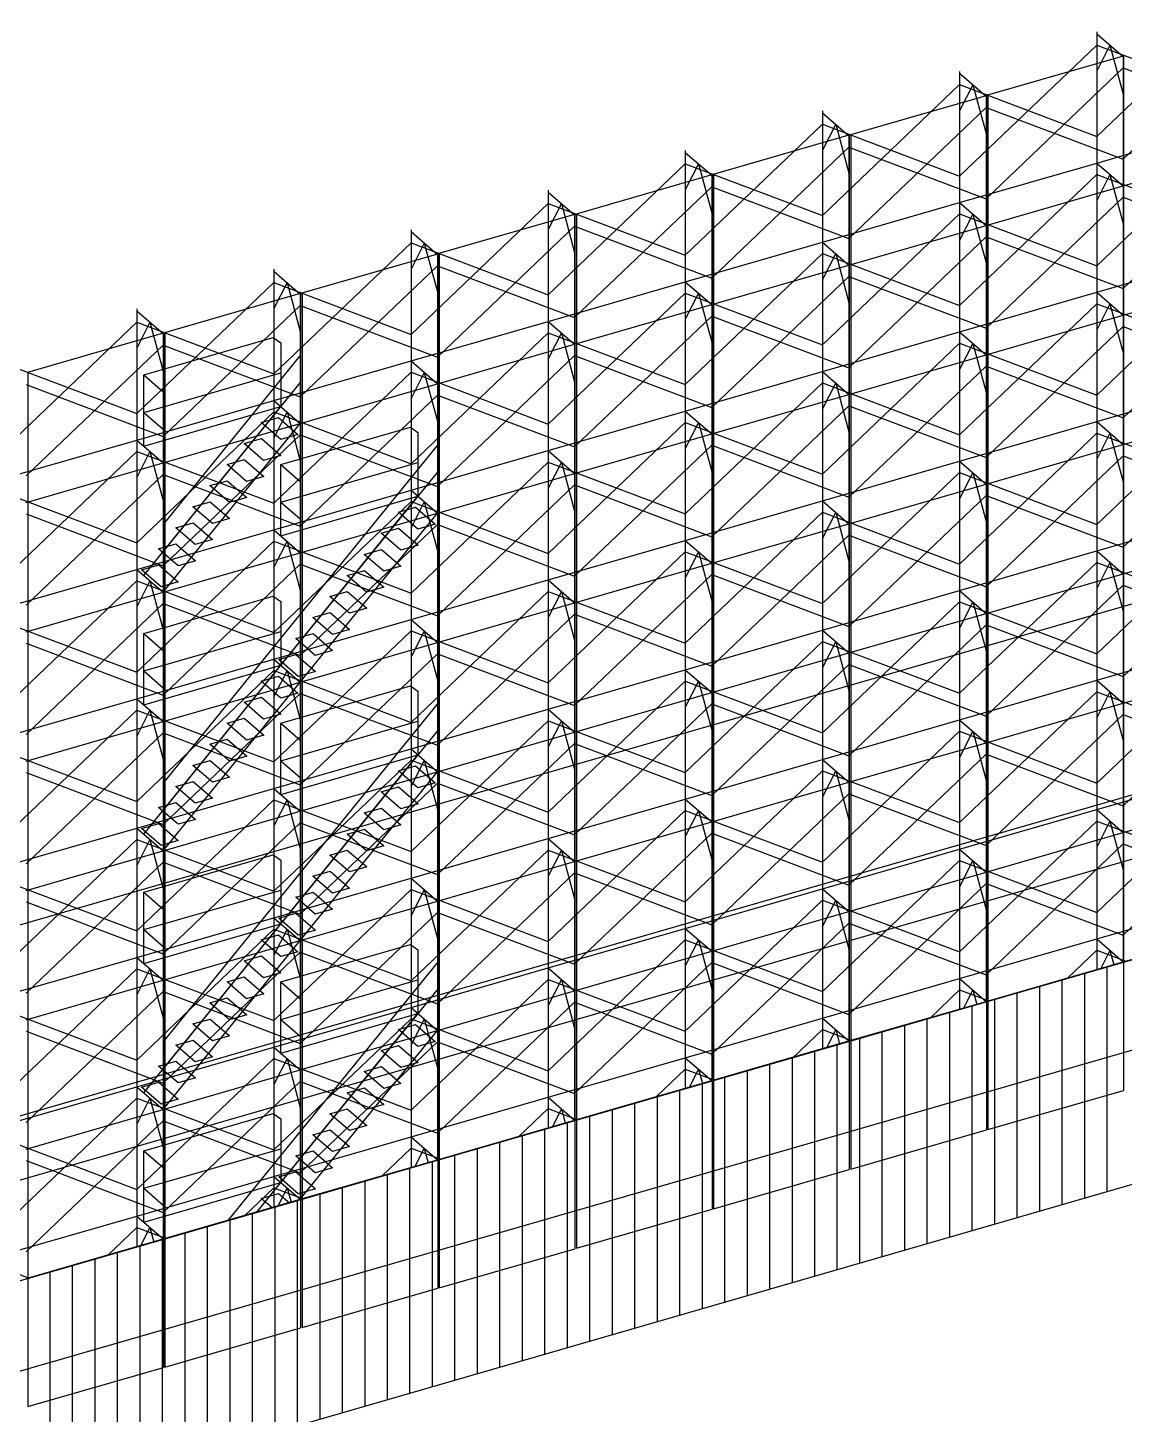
# Model space of a CAD drawing. Units: millimetres at full size, sheet at 1:250. Extents: x -35388 to 36956, y -20582 to 22579.
# Drawn here: x 2559 to 15223, y -12492 to 3525 of the extents above; entities that cross this region are included whole.
import ezdxf

# ---------------------------------------------------------------- set-up
doc = ezdxf.new("R2010")
doc.units = ezdxf.units.MM
doc.header["$LTSCALE"] = 250
for name, color, linetype in [('0-1_GAIKEI', 4, 'Continuous'), ('0-3_NET', 3, 'Continuous'), ('0-5_TATEWAKU', 7, 'Continuous'), ('0-6_BRES', 4, 'Continuous'), ('0-7_NUNOITA', 1, 'Continuous'), ('0-8_KAIDAN', 6, 'Continuous'), ('0-9_KAIKOTSR', 6, 'Continuous'), ('0-D_KARIKAKOI', 3, 'Continuous')]:
    doc.layers.add(name, color=color, linetype=linetype)

msp = doc.modelspace()

# ---------------------------------------------------------------- linework, layer by layer
at = {"layer": '0-1_GAIKEI'}
for p, q in [((29984.3, 1103.4), (-5003.1, -8996.6)), ((-5744, -12154.9), (32534.3, -1104.9)), ((29984.3, -1104.9), (-5003.1, -11204.9)), ((-5744, -14363.3), (32534.3, -3313.3))]:
    msp.add_line(p, q, dxfattribs=at)
at = {"layer": '0-3_NET'}
for p, q in [((13647.8, 2748.2), (15214.5, 3200.4)), ((15214.5, 3200.4), (15214.5, -8750.7)), ((12063.9, 2290.9), (13630.5, 2743.2)), ((13630.5, 2743.2), (13630.5, -9208)), ((13647.8, 2748.2), (13647.8, -9203)), ((10479.9, 1833.7), (12046.5, 2285.9)), ((12046.5, 2285.9), (12046.5, -9665.2)), ((12063.9, 2290.9), (12063.9, -9660.2)), ((8895.9, 1376.4), (10462.6, 1828.7)), ((10462.6, 1828.7), (10462.6, -10122.5)), ((10479.9, 1833.7), (10479.9, -10117.5)), ((7312, 919.2), (8878.6, 1371.4)), ((8878.6, 1371.4), (8878.6, -10579.7)), ((8895.9, 1376.4), (8895.9, -10574.7)), ((5728, 461.9), (7294.6, 914.2)), ((7294.6, 914.2), (7294.6, -11037)), ((7312, 919.2), (7312, -11032)), ((4144, 4.7), (5710.7, 456.9)), ((5710.7, 456.9), (5710.7, -11494.2)), ((5728, 461.9), (5728, -11489.2)), ((4144, 4.7), (4144, -11946.5)), ((2560.1, -452.6), (4126.7, -0.3)), ((4126.7, -0.3), (4126.7, -11951.5)), ((2560.1, -452.6), (2560.1, -12403.7)), ((13647.8, -9203), (15214.5, -8750.7)), ((12063.9, -9660.2), (13630.5, -9208)), ((10479.9, -10117.5), (12046.5, -9665.2)), ((8895.9, -10574.7), (10462.6, -10122.5)), ((7312, -11032), (8878.6, -10579.7)), ((5728, -11489.2), (7294.6, -11037)), ((4144, -11946.5), (5710.7, -11494.2)), ((2560.1, -12403.7), (4126.7, -11951.5))]:
    msp.add_line(p, q, dxfattribs=at)
at = {"layer": '0-5_TATEWAKU'}
for p, q in [((14905.6, 3477.9), (14905.6, 1984)), ((14905.6, 3456.2), (15210.6, 3192.1)), ((15058.1, 3324.1), (14905.6, 3023.2)), ((15058.1, 3324.1), (15210.6, 2759.1)), ((15210.6, 3213.7), (15210.6, 1719.8)), ((13321.7, 3020.6), (13321.7, 1526.7)), ((13321.7, 2999), (13626.7, 2734.8)), ((13474.2, 2866.9), (13321.7, 2566)), ((13474.2, 2866.9), (13626.7, 2301.8)), ((13626.7, 2756.5), (13626.7, 1262.6)), ((11737.7, 2563.4), (11737.7, 1069.5)), ((11737.7, 2541.7), (12042.7, 2277.6)), ((11890.2, 2409.6), (11737.7, 2108.7)), ((11890.2, 2409.6), (12042.7, 1844.6)), ((12042.7, 2299.2), (12042.7, 805.3)), ((10153.7, 2106.1), (10153.7, 612.2)), ((10153.7, 2084.5), (10458.7, 1820.3)), ((10306.2, 1952.4), (10153.7, 1651.5)), ((10306.2, 1952.4), (10458.7, 1387.3)), ((14905.6, 1984), (14905.6, 490.1)), ((14905.6, 1962.3), (15210.6, 1698.2)), ((10458.7, 1842), (10458.7, 348.1)), ((15058.1, 1830.3), (14905.6, 1529.3)), ((15058.1, 1830.3), (15210.6, 1265.2)), ((8569.8, 1648.9), (8569.8, 155)), ((8569.8, 1627.2), (8874.8, 1363.1)), ((15210.6, 1719.8), (15210.6, 225.9)), ((8722.3, 1495.1), (8569.8, 1194.2)), ((8722.3, 1495.1), (8874.8, 930.1)), ((13321.7, 1526.7), (13321.7, 32.8)), ((13321.7, 1505.1), (13626.7, 1240.9)), ((8874.8, 1384.7), (8874.8, -109.2)), ((13474.2, 1373), (13321.7, 1072.1)), ((13474.2, 1373), (13626.7, 807.9)), ((6985.8, 1191.6), (6985.8, -302.3)), ((6985.8, 1170), (7290.8, 905.8)), ((13626.7, 1262.6), (13626.7, -231.3)), ((7138.3, 1037.9), (6985.8, 737)), ((7138.3, 1037.9), (7290.8, 472.8)), ((11737.7, 1069.5), (11737.7, -424.4)), ((11737.7, 1047.8), (12042.7, 783.7)), ((7290.8, 927.5), (7290.8, -566.4)), ((11890.2, 915.8), (11737.7, 614.8)), ((11890.2, 915.8), (12042.7, 350.7)), ((12042.7, 805.3), (12042.7, -688.6)), ((5401.8, 734.4), (5401.8, -759.5)), ((5401.8, 712.7), (5706.8, 448.6)), ((5554.3, 580.6), (5401.8, 279.7)), ((5554.3, 580.6), (5706.8, 15.6)), ((10153.7, 612.2), (10153.7, -881.7)), ((10153.7, 590.6), (10458.7, 326.4)), ((14905.6, 490.1), (14905.6, -1003.8)), ((5706.8, 470.2), (5706.8, -1023.7)), ((10306.2, 458.5), (10153.7, 157.6)), ((10306.2, 458.5), (10458.7, -106.6)), ((10458.7, 348.1), (10458.7, -1145.8)), ((14905.6, 468.4), (15210.6, 204.3)), ((15058.1, 336.4), (14905.6, 35.4)), ((15058.1, 336.4), (15210.6, -228.7)), ((3817.9, 277.1), (3817.9, -1216.8)), ((3817.9, 255.5), (4122.9, -8.7)), ((15210.6, 225.9), (15210.6, -1268)), ((3970.4, 123.4), (3817.9, -177.5)), ((3970.4, 123.4), (4122.9, -441.7)), ((4122.9, 13), (4122.9, -1480.9)), ((8569.8, 155), (8569.8, -1338.9)), ((8569.8, 133.3), (8874.8, -130.8)), ((8722.3, 1.3), (8569.8, -299.7)), ((8722.3, 1.3), (8874.8, -563.8)), ((13321.7, 32.8), (13321.7, -1461.1)), ((13321.7, 11.2), (13626.7, -253)), ((8874.8, -109.2), (8874.8, -1603.1)), ((13474.2, -120.9), (13321.7, -421.8)), ((13474.2, -120.9), (13626.7, -686)), ((6985.8, -302.3), (6985.8, -1796.2)), ((13626.7, -231.3), (13626.7, -1725.2)), ((6985.8, -323.9), (7290.8, -588.1)), ((7138.3, -456), (6985.8, -756.9)), ((7138.3, -456), (7290.8, -1021.1)), ((11737.7, -424.4), (11737.7, -1918.3)), ((11737.7, -446.1), (12042.7, -710.2)), ((7290.8, -566.4), (7290.8, -2060.3)), ((11890.2, -578.1), (11737.7, -879.1)), ((11890.2, -578.1), (12042.7, -1143.2)), ((5401.8, -759.5), (5401.8, -2253.4)), ((5401.8, -781.2), (5706.8, -1045.3)), ((12042.7, -688.6), (12042.7, -2182.5)), ((5554.3, -913.2), (5401.8, -1214.2)), ((5554.3, -913.2), (5706.8, -1478.3)), ((10153.7, -881.7), (10153.7, -2375.6)), ((10153.7, -903.3), (10458.7, -1167.5)), ((5706.8, -1023.7), (5706.8, -2517.6)), ((10306.2, -1035.4), (10153.7, -1336.3)), ((10306.2, -1035.4), (10458.7, -1600.5)), ((14905.6, -1003.8), (14905.6, -2497.7)), ((14905.6, -1025.5), (15210.6, -1289.6)), ((3817.9, -1216.8), (3817.9, -2710.7)), ((3817.9, -1238.4), (4122.9, -1502.6)), ((10458.7, -1145.8), (10458.7, -2639.7)), ((15058.1, -1157.5), (14905.6, -1458.5)), ((15058.1, -1157.5), (15210.6, -1722.6)), ((15210.6, -1268), (15210.6, -2761.8)), ((3970.4, -1370.5), (3817.9, -1671.4)), ((3970.4, -1370.5), (4122.9, -1935.6)), ((8569.8, -1338.9), (8569.8, -2832.8)), ((8569.8, -1360.6), (8874.8, -1624.7)), ((4122.9, -1480.9), (4122.9, -2974.8)), ((8722.3, -1492.6), (8569.8, -1793.6)), ((8722.3, -1492.6), (8874.8, -2057.7)), ((13321.7, -1461.1), (13321.7, -2955)), ((13321.7, -1482.7), (13626.7, -1746.9)), ((8874.8, -1603.1), (8874.8, -3097)), ((13474.2, -1614.8), (13321.7, -1915.7)), ((13474.2, -1614.8), (13626.7, -2179.9)), ((13626.7, -1725.2), (13626.7, -3219.1)), ((6985.8, -1796.2), (6985.8, -3290.1)), ((6985.8, -1817.8), (7290.8, -2082)), ((11737.7, -1918.3), (11737.7, -3412.2)), ((7138.3, -1949.9), (6985.8, -2250.8)), ((7138.3, -1949.9), (7290.8, -2515)), ((7290.8, -2060.3), (7290.8, -3554.2)), ((11737.7, -1940), (12042.7, -2204.1)), ((11890.2, -2072), (11737.7, -2373)), ((11890.2, -2072), (12042.7, -2637.1)), ((12042.7, -2182.5), (12042.7, -3676.3)), ((5401.8, -2253.4), (5401.8, -3747.3)), ((5401.8, -2275.1), (5706.8, -2539.2)), ((10153.7, -2375.6), (10153.7, -3869.5)), ((10153.7, -2397.2), (10458.7, -2661.4)), ((5554.3, -2407.1), (5401.8, -2708.1)), ((5554.3, -2407.1), (5706.8, -2972.2)), ((5706.8, -2517.6), (5706.8, -4011.5)), ((10306.2, -2529.3), (10153.7, -2830.2)), ((10306.2, -2529.3), (10458.7, -3094.4)), ((14905.6, -2497.7), (14905.6, -3991.6)), ((14905.6, -2519.4), (15210.6, -2783.5)), ((3817.9, -2710.7), (3817.9, -4204.6)), ((10458.7, -2639.7), (10458.7, -4133.6)), ((15058.1, -2651.4), (14905.6, -2952.4)), ((15058.1, -2651.4), (15210.6, -3216.5)), ((3817.9, -2732.3), (4122.9, -2996.5)), ((3970.4, -2864.4), (3817.9, -3165.3)), ((3970.4, -2864.4), (4122.9, -3429.5)), ((8569.8, -2832.8), (8569.8, -4326.7)), ((8569.8, -2854.5), (8874.8, -3118.6)), ((15210.6, -2761.8), (15210.6, -4255.7)), ((4122.9, -2974.8), (4122.9, -4468.7)), ((8722.3, -2986.5), (8569.8, -3287.5)), ((8722.3, -2986.5), (8874.8, -3551.6)), ((13321.7, -2955), (13321.7, -4448.9)), ((13321.7, -2976.6), (13626.7, -3240.7)), ((8874.8, -3097), (8874.8, -4590.8)), ((13474.2, -3108.7), (13321.7, -3409.6)), ((13474.2, -3108.7), (13626.7, -3673.8)), ((6985.8, -3290.1), (6985.8, -4784)), ((6985.8, -3311.7), (7290.8, -3575.9)), ((13626.7, -3219.1), (13626.7, -4713)), ((7138.3, -3443.8), (6985.8, -3744.7)), ((7138.3, -3443.8), (7290.8, -4008.9)), ((11737.7, -3412.2), (11737.7, -4906.1)), ((11737.7, -3433.9), (12042.7, -3698)), ((7290.8, -3554.2), (7290.8, -5048.1)), ((11890.2, -3565.9), (11737.7, -3866.9)), ((11890.2, -3565.9), (12042.7, -4131)), ((12042.7, -3676.3), (12042.7, -5170.2)), ((5401.8, -3747.3), (5401.8, -5241.2)), ((5401.8, -3769), (5706.8, -4033.1)), ((5554.3, -3901), (5401.8, -4202)), ((5554.3, -3901), (5706.8, -4466.1)), ((10153.7, -3869.5), (10153.7, -5363.4)), ((10153.7, -3891.1), (10458.7, -4155.2)), ((14905.6, -3991.6), (14905.6, -5485.5)), ((5706.8, -4011.5), (5706.8, -5505.3)), ((10306.2, -4023.2), (10153.7, -4324.1)), ((10306.2, -4023.2), (10458.7, -4588.3)), ((10458.7, -4133.6), (10458.7, -5627.5)), ((14905.6, -4013.3), (15210.6, -4277.4)), ((15058.1, -4145.3), (14905.6, -4446.3)), ((15058.1, -4145.3), (15210.6, -4710.4)), ((3817.9, -4204.6), (3817.9, -5698.5)), ((3817.9, -4226.2), (4122.9, -4490.4)), ((15210.6, -4255.7), (15210.6, -5749.6)), ((3970.4, -4358.3), (3817.9, -4659.2)), ((3970.4, -4358.3), (4122.9, -4923.4)), ((4122.9, -4468.7), (4122.9, -5962.6)), ((8569.8, -4326.7), (8569.8, -5820.6)), ((8569.8, -4348.4), (8874.8, -4612.5)), ((8722.3, -4480.4), (8569.8, -4781.4)), ((8722.3, -4480.4), (8874.8, -5045.5)), ((13321.7, -4448.9), (13321.7, -5942.7)), ((13321.7, -4470.5), (13626.7, -4734.6)), ((8874.8, -4590.8), (8874.8, -6084.7)), ((13474.2, -4602.6), (13321.7, -4903.5)), ((13474.2, -4602.6), (13626.7, -5167.7)), ((6985.8, -4784), (6985.8, -6277.9)), ((13626.7, -4713), (13626.7, -6206.9)), ((6985.8, -4805.6), (7290.8, -5069.7)), ((7138.3, -4937.7), (6985.8, -5238.6)), ((7138.3, -4937.7), (7290.8, -5502.8)), ((11737.7, -4906.1), (11737.7, -6400)), ((11737.7, -4927.8), (12042.7, -5191.9)), ((7290.8, -5048.1), (7290.8, -6542)), ((11890.2, -5059.8), (11737.7, -5360.8)), ((11890.2, -5059.8), (12042.7, -5624.9)), ((5401.8, -5241.2), (5401.8, -6735.1)), ((5401.8, -5262.9), (5706.8, -5527)), ((12042.7, -5170.2), (12042.7, -6664.1)), ((5554.3, -5394.9), (5401.8, -5695.9)), ((5554.3, -5394.9), (5706.8, -5960)), ((10153.7, -5363.4), (10153.7, -6857.2)), ((10153.7, -5385), (10458.7, -5649.1)), ((5706.8, -5505.3), (5706.8, -6999.2)), ((10306.2, -5517.1), (10153.7, -5818)), ((10306.2, -5517.1), (10458.7, -6082.2)), ((14905.6, -5485.5), (14905.6, -6979.4)), ((14905.6, -5507.1), (15210.6, -5771.3)), ((3817.9, -5698.5), (3817.9, -7192.4)), ((3817.9, -5720.1), (4122.9, -5984.2)), ((10458.7, -5627.5), (10458.7, -7121.4)), ((15058.1, -5639.2), (14905.6, -5940.2)), ((15058.1, -5639.2), (15210.6, -6204.3)), ((15210.6, -5749.6), (15210.6, -7243.5)), ((3970.4, -5852.2), (3817.9, -6153.1)), ((3970.4, -5852.2), (4122.9, -6417.3)), ((8569.8, -5820.6), (8569.8, -7314.5)), ((8569.8, -5842.3), (8874.8, -6106.4)), ((4122.9, -5962.6), (4122.9, -7456.5)), ((8722.3, -5974.3), (8569.8, -6275.3)), ((8722.3, -5974.3), (8874.8, -6539.4)), ((8874.8, -6084.7), (8874.8, -7578.6)), ((13321.7, -5942.7), (13321.7, -7436.6)), ((13321.7, -5964.4), (13626.7, -6228.5)), ((13474.2, -6096.5), (13321.7, -6397.4)), ((13474.2, -6096.5), (13626.7, -6661.5)), ((13626.7, -6206.9), (13626.7, -7700.8)), ((6985.8, -6277.9), (6985.8, -7771.7)), ((6985.8, -6299.5), (7290.8, -6563.6)), ((11737.7, -6400), (11737.7, -7893.9)), ((7138.3, -6431.6), (6985.8, -6732.5)), ((7138.3, -6431.6), (7290.8, -6996.7)), ((7290.8, -6542), (7290.8, -8035.9)), ((11737.7, -6421.6), (12042.7, -6685.8)), ((11890.2, -6553.7), (11737.7, -6854.7)), ((11890.2, -6553.7), (12042.7, -7118.8)), ((12042.7, -6664.1), (12042.7, -8158)), ((5401.8, -6735.1), (5401.8, -8229)), ((5401.8, -6756.8), (5706.8, -7020.9)), ((10153.7, -6857.2), (10153.7, -8351.1)), ((10153.7, -6878.9), (10458.7, -7143)), ((5554.3, -6888.8), (5401.8, -7189.8)), ((5554.3, -6888.8), (5706.8, -7453.9)), ((5706.8, -6999.2), (5706.8, -8493.1)), ((10306.2, -7011), (10153.7, -7311.9)), ((10306.2, -7011), (10458.7, -7576)), ((14905.6, -6979.4), (14905.6, -7356.8)), ((14905.6, -7001), (15210.6, -7265.2)), ((3817.9, -7192.4), (3817.9, -8686.2)), ((10458.7, -7121.4), (10458.7, -8615.3)), ((15058.1, -7133.1), (14951.5, -7343.5)), ((15058.1, -7133.1), (15103.1, -7299.7)), ((3817.9, -7214), (4122.9, -7478.1)), ((3970.4, -7346.1), (3817.9, -7647)), ((3970.4, -7346.1), (4122.9, -7911.2)), ((8569.8, -7314.5), (8569.8, -8808.4)), ((8569.8, -7336.1), (8874.8, -7600.3)), ((15210.6, -7243.5), (15210.6, -7268.7)), ((4122.9, -7456.5), (4122.9, -8950.4)), ((8722.3, -7468.2), (8569.8, -7769.2)), ((8722.3, -7468.2), (8874.8, -8033.3)), ((13321.7, -7436.6), (13321.7, -7814.3)), ((13321.7, -7458.3), (13626.7, -7722.4)), ((8874.8, -7578.6), (8874.8, -9072.5)), ((13474.2, -7590.4), (13367.3, -7801.1)), ((13474.2, -7590.4), (13519.2, -7757.3)), ((6985.8, -7771.7), (6985.8, -9265.6)), ((6985.8, -7793.4), (7290.8, -8057.5)), ((13626.7, -7700.8), (13626.7, -7726.2)), ((7138.3, -7925.5), (6985.8, -8226.4)), ((7138.3, -7925.5), (7290.8, -8490.5)), ((11737.7, -7893.9), (11737.7, -8271.9)), ((11737.7, -7915.5), (12042.7, -8179.7)), ((7290.8, -8035.9), (7290.8, -9529.8)), ((11890.2, -8047.6), (11783.2, -8258.8)), ((11890.2, -8047.6), (11935.3, -8214.8)), ((12042.7, -8158), (12042.7, -8183.8)), ((5401.8, -8229), (5401.8, -9722.9)), ((5401.8, -8250.6), (5706.8, -8514.8)), ((5554.3, -8382.7), (5401.8, -8683.7)), ((5554.3, -8382.7), (5706.8, -8947.8)), ((10153.7, -8351.1), (10153.7, -8729.5)), ((10153.7, -8372.8), (10458.7, -8636.9)), ((5706.8, -8493.1), (5706.8, -9987)), ((10306.2, -8504.9), (10199.1, -8716.4)), ((10306.2, -8504.9), (10351.4, -8672.3)), ((10458.7, -8615.3), (10458.7, -8641.3)), ((3817.9, -8686.2), (3817.9, -10180.1)), ((3817.9, -8707.9), (4122.9, -8972)), ((8569.8, -8808.4), (8569.8, -9187)), ((3970.4, -8840), (3817.9, -9140.9)), ((3970.4, -8840), (4122.9, -9405)), ((4122.9, -8950.4), (4122.9, -10444.3)), ((8569.8, -8830), (8874.8, -9094.2)), ((8722.3, -8962.1), (8614.9, -9174)), ((8722.3, -8962.1), (8767.5, -9129.9)), ((8874.8, -9072.5), (8874.8, -9098.9)), ((6985.8, -9265.6), (6985.8, -9644.6)), ((6985.8, -9287.3), (7290.8, -9551.4)), ((7138.3, -9419.4), (7030.8, -9631.6)), ((7138.3, -9419.4), (7183.7, -9587.4)), ((7290.8, -9529.8), (7290.8, -9556.5)), ((5401.8, -9722.9), (5401.8, -10102.1)), ((5401.8, -9744.5), (5706.8, -10008.7)), ((5554.3, -9876.6), (5446.6, -10089.2)), ((5554.3, -9876.6), (5599.8, -10044.9)), ((5706.8, -9987), (5706.8, -10014)), ((3817.9, -10180.1), (3817.9, -10559.7)), ((3817.9, -10201.8), (4122.9, -10465.9)), ((3970.4, -10333.9), (3862.5, -10546.8)), ((3970.4, -10333.9), (4015.9, -10502.5)), ((4122.9, -10444.3), (4122.9, -10471.6))]:
    msp.add_line(p, q, dxfattribs=at)
at = {"layer": '0-6_BRES'}
for p, q in [((14905.6, 2268.9), (16489.6, 3781.8)), ((15210.6, 2004.8), (16794.6, 3517.7)), ((13321.7, 1811.6), (14905.6, 3324.6)), ((14905.6, 3324.6), (16489.6, 2726.1)), ((13626.7, 1547.5), (15210.6, 3060.4)), ((15210.6, 3060.4), (16794.6, 2462)), ((11737.7, 1354.4), (13321.7, 2867.3)), ((13321.7, 2867.3), (14905.6, 2268.9)), ((12042.7, 1090.3), (13626.7, 2603.2)), ((13626.7, 2603.2), (15210.6, 2004.8)), ((10153.7, 897.1), (11737.7, 2410.1)), ((11737.7, 2410.1), (13321.7, 1811.6)), ((14905.6, 775), (16489.6, 2287.9)), ((10458.7, 633), (12042.7, 2145.9)), ((12042.7, 2145.9), (13626.7, 1547.5)), ((8569.8, 439.9), (10153.7, 1952.8)), ((10153.7, 1952.8), (11737.7, 1354.4)), ((15210.6, 510.9), (16794.6, 2023.8)), ((13321.7, 317.8), (14905.6, 1830.7)), ((14905.6, 1830.7), (16489.6, 1232.3)), ((8874.8, 175.8), (10458.7, 1688.7)), ((10458.7, 1688.7), (12042.7, 1090.3)), ((6985.8, -17.4), (8569.8, 1495.6)), ((8569.8, 1495.6), (10153.7, 897.1)), ((13626.7, 53.6), (15210.6, 1566.5)), ((15210.6, 1566.5), (16794.6, 968.1)), ((11737.7, -139.5), (13321.7, 1373.4)), ((13321.7, 1373.4), (14905.6, 775)), ((7290.8, -281.5), (8874.8, 1231.4)), ((8874.8, 1231.4), (10458.7, 633)), ((5401.8, -474.6), (6985.8, 1038.3)), ((6985.8, 1038.3), (8569.8, 439.9)), ((12042.7, -403.6), (13626.7, 1109.3)), ((13626.7, 1109.3), (15210.6, 510.9)), ((10153.7, -596.7), (11737.7, 916.2)), ((11737.7, 916.2), (13321.7, 317.8)), ((5706.8, -738.7), (7290.8, 774.2)), ((7290.8, 774.2), (8874.8, 175.8)), ((10458.7, -860.9), (12042.7, 652)), ((12042.7, 652), (13626.7, 53.6)), ((14905.6, -718.9), (16489.6, 794)), ((3817.9, -931.9), (5401.8, 581.1)), ((5401.8, 581.1), (6985.8, -17.4)), ((15210.6, -983), (16794.6, 529.9)), ((8569.8, -1054), (10153.7, 458.9)), ((10153.7, 458.9), (11737.7, -139.5)), ((13321.7, -1176.1), (14905.6, 336.8)), ((14905.6, 336.8), (16489.6, -261.6)), ((4122.9, -1196), (5706.8, 316.9)), ((5706.8, 316.9), (7290.8, -281.5)), ((8874.8, -1318.1), (10458.7, 194.8)), ((10458.7, 194.8), (12042.7, -403.6)), ((2233.9, -1389.1), (3817.9, 123.8)), ((3817.9, 123.8), (5401.8, -474.6)), ((6985.8, -1511.2), (8569.8, 1.7)), ((8569.8, 1.7), (10153.7, -596.7)), ((13626.7, -1440.3), (15210.6, 72.7)), ((15210.6, 72.7), (16794.6, -525.8)), ((2538.9, -1653.2), (4122.9, -140.3)), ((4122.9, -140.3), (5706.8, -738.7)), ((11737.7, -1633.4), (13321.7, -120.5)), ((13321.7, -120.5), (14905.6, -718.9)), ((7290.8, -1775.4), (8874.8, -262.5)), ((8874.8, -262.5), (10458.7, -860.9)), ((2233.9, -333.4), (3817.9, -931.9)), ((5401.8, -1968.5), (6985.8, -455.6)), ((6985.8, -455.6), (8569.8, -1054)), ((12042.7, -1897.5), (13626.7, -384.6)), ((13626.7, -384.6), (15210.6, -983)), ((2538.9, -597.6), (4122.9, -1196)), ((10153.7, -2090.6), (11737.7, -577.7)), ((11737.7, -577.7), (13321.7, -1176.1)), ((5706.8, -2232.6), (7290.8, -719.7)), ((7290.8, -719.7), (8874.8, -1318.1)), ((14905.6, -2212.8), (16489.6, -699.9)), ((3817.9, -2425.7), (5401.8, -912.8)), ((5401.8, -912.8), (6985.8, -1511.2)), ((10458.7, -2354.8), (12042.7, -841.8)), ((12042.7, -841.8), (13626.7, -1440.3)), ((8569.8, -2547.9), (10153.7, -1035)), ((10153.7, -1035), (11737.7, -1633.4)), ((15210.6, -2476.9), (16794.6, -964)), ((4122.9, -2689.9), (5706.8, -1177)), ((5706.8, -1177), (7290.8, -1775.4)), ((13321.7, -2670), (14905.6, -1157.1)), ((14905.6, -1157.1), (16489.6, -1755.5)), ((2233.9, -2883), (3817.9, -1370.1)), ((3817.9, -1370.1), (5401.8, -1968.5)), ((8874.8, -2812), (10458.7, -1299.1)), ((10458.7, -1299.1), (12042.7, -1897.5)), ((13626.7, -2934.2), (15210.6, -1421.2)), ((15210.6, -1421.2), (16794.6, -2019.7)), ((6985.8, -3005.1), (8569.8, -1492.2)), ((8569.8, -1492.2), (10153.7, -2090.6)), ((2538.9, -3147.1), (4122.9, -1634.2)), ((4122.9, -1634.2), (5706.8, -2232.6)), ((7290.8, -3269.3), (8874.8, -1756.3)), ((8874.8, -1756.3), (10458.7, -2354.8)), ((11737.7, -3127.3), (13321.7, -1614.4)), ((13321.7, -1614.4), (14905.6, -2212.8)), ((2233.9, -1827.3), (3817.9, -2425.7)), ((12042.7, -3391.4), (13626.7, -1878.5)), ((13626.7, -1878.5), (15210.6, -2476.9)), ((5401.8, -3462.4), (6985.8, -1949.5)), ((6985.8, -1949.5), (8569.8, -2547.9)), ((10153.7, -3584.5), (11737.7, -2071.6)), ((11737.7, -2071.6), (13321.7, -2670)), ((2538.9, -2091.5), (4122.9, -2689.9)), ((5706.8, -3726.5), (7290.8, -2213.6)), ((7290.8, -2213.6), (8874.8, -2812)), ((14905.6, -3706.7), (16489.6, -2193.7)), ((10458.7, -3848.7), (12042.7, -2335.7)), ((12042.7, -2335.7), (13626.7, -2934.2)), ((3817.9, -3919.6), (5401.8, -2406.7)), ((5401.8, -2406.7), (6985.8, -3005.1)), ((8569.8, -4041.8), (10153.7, -2528.9)), ((10153.7, -2528.9), (11737.7, -3127.3)), ((15210.6, -3970.8), (16794.6, -2457.9)), ((4122.9, -4183.8), (5706.8, -2670.8)), ((5706.8, -2670.8), (7290.8, -3269.3)), ((13321.7, -4163.9), (14905.6, -2651)), ((14905.6, -2651), (16489.6, -3249.4)), ((2233.9, -4376.9), (3817.9, -2864)), ((3817.9, -2864), (5401.8, -3462.4)), ((8874.8, -4305.9), (10458.7, -2793)), ((10458.7, -2793), (12042.7, -3391.4)), ((6985.8, -4499), (8569.8, -2986.1)), ((8569.8, -2986.1), (10153.7, -3584.5)), ((13626.7, -4428.1), (15210.6, -2915.1)), ((15210.6, -2915.1), (16794.6, -3513.6)), ((2538.9, -4641), (4122.9, -3128.1)), ((4122.9, -3128.1), (5706.8, -3726.5)), ((11737.7, -4621.2), (13321.7, -3108.2)), ((13321.7, -3108.2), (14905.6, -3706.7)), ((2233.9, -3321.2), (3817.9, -3919.6)), ((7290.8, -4763.2), (8874.8, -3250.2)), ((8874.8, -3250.2), (10458.7, -3848.7)), ((5401.8, -4956.3), (6985.8, -3443.4)), ((6985.8, -3443.4), (8569.8, -4041.8)), ((12042.7, -4885.3), (13626.7, -3372.4)), ((13626.7, -3372.4), (15210.6, -3970.8)), ((2538.9, -3585.3), (4122.9, -4183.8)), ((10153.7, -5078.4), (11737.7, -3565.5)), ((11737.7, -3565.5), (13321.7, -4163.9)), ((5706.8, -5220.4), (7290.8, -3707.5)), ((7290.8, -3707.5), (8874.8, -4305.9)), ((10458.7, -5342.6), (12042.7, -3829.6)), ((12042.7, -3829.6), (13626.7, -4428.1)), ((14905.6, -5200.6), (16489.6, -3687.6)), ((3817.9, -5413.5), (5401.8, -3900.6)), ((5401.8, -3900.6), (6985.8, -4499)), ((15210.6, -5464.7), (16794.6, -3951.8)), ((8569.8, -5535.7), (10153.7, -4022.7)), ((10153.7, -4022.7), (11737.7, -4621.2)), ((13321.7, -5657.8), (14905.6, -4144.9)), ((14905.6, -4144.9), (16489.6, -4743.3)), ((4122.9, -5677.7), (5706.8, -4164.7)), ((5706.8, -4164.7), (7290.8, -4763.2)), ((8874.8, -5799.8), (10458.7, -4286.9)), ((10458.7, -4286.9), (12042.7, -4885.3)), ((2233.9, -5870.8), (3817.9, -4357.9)), ((3817.9, -4357.9), (5401.8, -4956.3)), ((6985.8, -5992.9), (8569.8, -4480)), ((8569.8, -4480), (10153.7, -5078.4)), ((13626.7, -5922), (15210.6, -4409)), ((15210.6, -4409), (16794.6, -5007.5)), ((2538.9, -6134.9), (4122.9, -4622)), ((4122.9, -4622), (5706.8, -5220.4)), ((11737.7, -6115.1), (13321.7, -4602.1)), ((13321.7, -4602.1), (14905.6, -5200.6)), ((7290.8, -6257.1), (8874.8, -4744.1)), ((8874.8, -4744.1), (10458.7, -5342.6)), ((2233.9, -4815.1), (3817.9, -5413.5)), ((5401.8, -6450.2), (6985.8, -4937.2)), ((6985.8, -4937.2), (8569.8, -5535.7)), ((12042.7, -6379.2), (13626.7, -4866.3)), ((13626.7, -4866.3), (15210.6, -5464.7)), ((2538.9, -5079.2), (4122.9, -5677.7)), ((10153.7, -6572.3), (11737.7, -5059.4)), ((11737.7, -5059.4), (13321.7, -5657.8)), ((5706.8, -6714.3), (7290.8, -5201.4)), ((7290.8, -5201.4), (8874.8, -5799.8)), ((14905.6, -6694.5), (16489.6, -5181.5)), ((3817.9, -6907.4), (5401.8, -5394.5)), ((5401.8, -5394.5), (6985.8, -5992.9)), ((10458.7, -6836.5), (12042.7, -5323.5)), ((12042.7, -5323.5), (13626.7, -5922)), ((15210.6, -6958.6), (16794.6, -5445.7)), ((8569.8, -7029.6), (10153.7, -5516.6)), ((10153.7, -5516.6), (11737.7, -6115.1)), ((4122.9, -7171.6), (5706.8, -5658.6)), ((5706.8, -5658.6), (7290.8, -6257.1)), ((13321.7, -7151.7), (14905.6, -5638.8)), ((14905.6, -5638.8), (16489.6, -6237.2)), ((2233.9, -7364.7), (3817.9, -5851.7)), ((3817.9, -5851.7), (5401.8, -6450.2)), ((8874.8, -7293.7), (10458.7, -5780.8)), ((10458.7, -5780.8), (12042.7, -6379.2)), ((13626.7, -7415.9), (15210.6, -5902.9)), ((15210.6, -5902.9), (16794.6, -6501.4)), ((6985.8, -7486.8), (8569.8, -5973.9)), ((8569.8, -5973.9), (10153.7, -6572.3)), ((2538.9, -7628.8), (4122.9, -6115.9)), ((4122.9, -6115.9), (5706.8, -6714.3)), ((7290.8, -7751), (8874.8, -6238)), ((8874.8, -6238), (10458.7, -6836.5)), ((11737.7, -7609), (13321.7, -6096)), ((13321.7, -6096), (14905.6, -6694.5)), ((2233.9, -6309), (3817.9, -6907.4)), ((12042.7, -7873.1), (13626.7, -6360.2)), ((13626.7, -6360.2), (15210.6, -6958.6)), ((5401.8, -7944.1), (6985.8, -6431.1)), ((6985.8, -6431.1), (8569.8, -7029.6)), ((10153.7, -8066.2), (11737.7, -6553.3)), ((11737.7, -6553.3), (13321.7, -7151.7)), ((2538.9, -6573.1), (4122.9, -7171.6)), ((5706.8, -8208.2), (7290.8, -6695.3)), ((7290.8, -6695.3), (8874.8, -7293.7)), ((10458.7, -8330.4), (12042.7, -6817.4)), ((12042.7, -6817.4), (13626.7, -7415.9)), ((3817.9, -8401.3), (5401.8, -6888.4)), ((5401.8, -6888.4), (6985.8, -7486.8)), ((8569.8, -8523.5), (10153.7, -7010.5)), ((10153.7, -7010.5), (11737.7, -7609)), ((4122.9, -8665.5), (5706.8, -7152.5)), ((5706.8, -7152.5), (7290.8, -7751)), ((2233.9, -8858.6), (3817.9, -7345.6)), ((3817.9, -7345.6), (5401.8, -7944.1)), ((8874.8, -8787.6), (10458.7, -7274.7)), ((10458.7, -7274.7), (12042.7, -7873.1)), ((6985.8, -8980.7), (8569.8, -7467.8)), ((8569.8, -7467.8), (10153.7, -8066.2)), ((2538.9, -9122.7), (4122.9, -7609.8)), ((4122.9, -7609.8), (5706.8, -8208.2)), ((2233.9, -7802.9), (3817.9, -8401.3)), ((7290.8, -9244.9), (8874.8, -7731.9)), ((8874.8, -7731.9), (10458.7, -8330.4)), ((5401.8, -9438), (6985.8, -7925)), ((6985.8, -7925), (8569.8, -8523.5)), ((2538.9, -8067), (4122.9, -8665.5)), ((5706.8, -9702.1), (7290.8, -8189.2)), ((7290.8, -8189.2), (8874.8, -8787.6)), ((3817.9, -9895.2), (5401.8, -8382.3)), ((5401.8, -8382.3), (6985.8, -8980.7)), ((4122.9, -10159.4), (5706.8, -8646.4)), ((5706.8, -8646.4), (7290.8, -9244.9)), ((2233.9, -10352.5), (3817.9, -8839.5)), ((3817.9, -8839.5), (5401.8, -9438)), ((2538.9, -10616.6), (4122.9, -9103.7)), ((4122.9, -9103.7), (5706.8, -9702.1)), ((2233.9, -9296.8), (3817.9, -9895.2)), ((2538.9, -9560.9), (4122.9, -10159.4))]:
    msp.add_line(p, q, dxfattribs=at)
for points in [[(14569.3, -7454), (14905.6, -7132.7), (15241.8, -7259.7)], [(12984.8, -7911.6), (13321.7, -7589.9), (13658.3, -7717.1)], [(11400.4, -8369.3), (11737.7, -8047.2), (12074.8, -8174.5)], [(9816, -8827), (10153.7, -8504.4), (10491.3, -8632)], [(8231.6, -9284.7), (8569.8, -8961.7), (8907.8, -9089.4)], [(6647.2, -9742.4), (6985.8, -9418.9), (7324.3, -9546.8)], [(5062.8, -10200.1), (5401.8, -9876.2), (5740.8, -10004.2)], [(3478.3, -10657.8), (3817.9, -10333.4), (4157.2, -10461.6)], [(1893.9, -11115.4), (2233.9, -10790.7), (2573.7, -10919.1)]]:
    msp.add_lwpolyline(points, dxfattribs=at)
at = {"layer": '0-7_NUNOITA'}
for p, q in [((14905.6, 1962.3), (16489.6, 2419.6)), ((15210.6, 1698.2), (16794.6, 2155.4)), ((13321.7, 1505.1), (14905.6, 1962.3)), ((14905.6, 1962.3), (15210.6, 1698.2)), ((14905.6, 1962.3), (15210.6, 1698.2)), ((13626.7, 1240.9), (15210.6, 1698.2)), ((11737.7, 1047.8), (13321.7, 1505.1)), ((13321.7, 1505.1), (13626.7, 1240.9)), ((13321.7, 1505.1), (13626.7, 1240.9)), ((12042.7, 783.7), (13626.7, 1240.9)), ((10153.7, 590.6), (11737.7, 1047.8)), ((11737.7, 1047.8), (12042.7, 783.7)), ((11737.7, 1047.8), (12042.7, 783.7)), ((14905.6, 468.4), (16489.6, 925.7)), ((10458.7, 326.4), (12042.7, 783.7)), ((15210.6, 204.3), (16794.6, 661.5)), ((8569.8, 133.3), (10153.7, 590.6)), ((10153.7, 590.6), (10458.7, 326.4)), ((10153.7, 590.6), (10458.7, 326.4)), ((8874.8, -130.8), (10458.7, 326.4)), ((13321.7, 11.2), (14905.6, 468.4)), ((14905.6, 468.4), (15210.6, 204.3)), ((14905.6, 468.4), (15210.6, 204.3)), ((13626.7, -253), (15210.6, 204.3)), ((6985.8, -323.9), (8569.8, 133.3)), ((8569.8, 133.3), (8874.8, -130.8)), ((8569.8, 133.3), (8874.8, -130.8)), ((11737.7, -446.1), (13321.7, 11.2)), ((13321.7, 11.2), (13626.7, -253)), ((13321.7, 11.2), (13626.7, -253)), ((7290.8, -588.1), (8874.8, -130.8)), ((12042.7, -710.2), (13626.7, -253)), ((5401.8, -781.2), (6985.8, -323.9)), ((6985.8, -323.9), (7290.8, -588.1)), ((6985.8, -323.9), (7290.8, -588.1)), ((10153.7, -903.3), (11737.7, -446.1)), ((11737.7, -446.1), (12042.7, -710.2)), ((11737.7, -446.1), (12042.7, -710.2)), ((5706.8, -1045.3), (7290.8, -588.1)), ((14905.6, -1025.5), (16489.6, -568.2)), ((3817.9, -1238.4), (5401.8, -781.2)), ((5401.8, -781.2), (5706.8, -1045.3)), ((5401.8, -781.2), (5706.8, -1045.3)), ((10458.7, -1167.5), (12042.7, -710.2)), ((8569.8, -1360.6), (10153.7, -903.3)), ((10153.7, -903.3), (10458.7, -1167.5)), ((10153.7, -903.3), (10458.7, -1167.5)), ((15210.6, -1289.6), (16794.6, -832.4)), ((4122.9, -1502.6), (5706.8, -1045.3)), ((13321.7, -1482.7), (14905.6, -1025.5)), ((14905.6, -1025.5), (15210.6, -1289.6)), ((14905.6, -1025.5), (15210.6, -1289.6)), ((2233.9, -1695.7), (3817.9, -1238.4)), ((3817.9, -1238.4), (4122.9, -1502.6)), ((3817.9, -1238.4), (4122.9, -1502.6)), ((8874.8, -1624.7), (10458.7, -1167.5)), ((6985.8, -1817.8), (8569.8, -1360.6)), ((8569.8, -1360.6), (8874.8, -1624.7)), ((8569.8, -1360.6), (8874.8, -1624.7)), ((13626.7, -1746.9), (15210.6, -1289.6)), ((2538.9, -1959.8), (4122.9, -1502.6)), ((11737.7, -1940), (13321.7, -1482.7)), ((13321.7, -1482.7), (13626.7, -1746.9)), ((13321.7, -1482.7), (13626.7, -1746.9)), ((7290.8, -2082), (8874.8, -1624.7)), ((12042.7, -2204.1), (13626.7, -1746.9)), ((5401.8, -2275.1), (6985.8, -1817.8)), ((6985.8, -1817.8), (7290.8, -2082)), ((6985.8, -1817.8), (7290.8, -2082)), ((5706.8, -2539.2), (7290.8, -2082)), ((10153.7, -2397.2), (11737.7, -1940)), ((11737.7, -1940), (12042.7, -2204.1)), ((11737.7, -1940), (12042.7, -2204.1)), ((14905.6, -2519.4), (16489.6, -2062.1)), ((10458.7, -2661.4), (12042.7, -2204.1)), ((3817.9, -2732.3), (5401.8, -2275.1)), ((5401.8, -2275.1), (5706.8, -2539.2)), ((5401.8, -2275.1), (5706.8, -2539.2)), ((8569.8, -2854.5), (10153.7, -2397.2)), ((10153.7, -2397.2), (10458.7, -2661.4)), ((10153.7, -2397.2), (10458.7, -2661.4)), ((15210.6, -2783.5), (16794.6, -2326.2)), ((4122.9, -2996.5), (5706.8, -2539.2)), ((13321.7, -2976.6), (14905.6, -2519.4)), ((14905.6, -2519.4), (15210.6, -2783.5)), ((14905.6, -2519.4), (15210.6, -2783.5)), ((8874.8, -3118.6), (10458.7, -2661.4)), ((2233.9, -3189.6), (3817.9, -2732.3)), ((3817.9, -2732.3), (4122.9, -2996.5)), ((3817.9, -2732.3), (4122.9, -2996.5)), ((6985.8, -3311.7), (8569.8, -2854.5)), ((8569.8, -2854.5), (8874.8, -3118.6)), ((8569.8, -2854.5), (8874.8, -3118.6)), ((13626.7, -3240.7), (15210.6, -2783.5)), ((2538.9, -3453.7), (4122.9, -2996.5)), ((11737.7, -3433.9), (13321.7, -2976.6)), ((13321.7, -2976.6), (13626.7, -3240.7)), ((13321.7, -2976.6), (13626.7, -3240.7)), ((7290.8, -3575.9), (8874.8, -3118.6)), ((5401.8, -3769), (6985.8, -3311.7)), ((6985.8, -3311.7), (7290.8, -3575.9)), ((6985.8, -3311.7), (7290.8, -3575.9)), ((12042.7, -3698), (13626.7, -3240.7)), ((10153.7, -3891.1), (11737.7, -3433.9)), ((11737.7, -3433.9), (12042.7, -3698)), ((11737.7, -3433.9), (12042.7, -3698)), ((5706.8, -4033.1), (7290.8, -3575.9)), ((14905.6, -4013.3), (16489.6, -3556)), ((3817.9, -4226.2), (5401.8, -3769)), ((5401.8, -3769), (5706.8, -4033.1)), ((5401.8, -3769), (5706.8, -4033.1)), ((10458.7, -4155.2), (12042.7, -3698)), ((15210.6, -4277.4), (16794.6, -3820.1)), ((8569.8, -4348.4), (10153.7, -3891.1)), ((10153.7, -3891.1), (10458.7, -4155.2)), ((10153.7, -3891.1), (10458.7, -4155.2)), ((4122.9, -4490.4), (5706.8, -4033.1)), ((8874.8, -4612.5), (10458.7, -4155.2)), ((13321.7, -4470.5), (14905.6, -4013.3)), ((14905.6, -4013.3), (15210.6, -4277.4)), ((14905.6, -4013.3), (15210.6, -4277.4)), ((2233.9, -4683.5), (3817.9, -4226.2)), ((3817.9, -4226.2), (4122.9, -4490.4)), ((3817.9, -4226.2), (4122.9, -4490.4)), ((13626.7, -4734.6), (15210.6, -4277.4)), ((6985.8, -4805.6), (8569.8, -4348.4)), ((8569.8, -4348.4), (8874.8, -4612.5)), ((8569.8, -4348.4), (8874.8, -4612.5)), ((11737.7, -4927.8), (13321.7, -4470.5)), ((13321.7, -4470.5), (13626.7, -4734.6)), ((13321.7, -4470.5), (13626.7, -4734.6)), ((2538.9, -4947.6), (4122.9, -4490.4)), ((7290.8, -5069.7), (8874.8, -4612.5)), ((12042.7, -5191.9), (13626.7, -4734.6)), ((5401.8, -5262.9), (6985.8, -4805.6)), ((6985.8, -4805.6), (7290.8, -5069.7)), ((6985.8, -4805.6), (7290.8, -5069.7)), ((10153.7, -5385), (11737.7, -4927.8)), ((11737.7, -4927.8), (12042.7, -5191.9)), ((11737.7, -4927.8), (12042.7, -5191.9)), ((5706.8, -5527), (7290.8, -5069.7)), ((14905.6, -5507.1), (16489.6, -5049.9)), ((3817.9, -5720.1), (5401.8, -5262.9)), ((5401.8, -5262.9), (5706.8, -5527)), ((5401.8, -5262.9), (5706.8, -5527)), ((10458.7, -5649.1), (12042.7, -5191.9)), ((8569.8, -5842.3), (10153.7, -5385)), ((10153.7, -5385), (10458.7, -5649.1)), ((10153.7, -5385), (10458.7, -5649.1)), ((15210.6, -5771.3), (16794.6, -5314)), ((4122.9, -5984.2), (5706.8, -5527)), ((13321.7, -5964.4), (14905.6, -5507.1)), ((14905.6, -5507.1), (15210.6, -5771.3)), ((14905.6, -5507.1), (15210.6, -5771.3)), ((2233.9, -6177.4), (3817.9, -5720.1)), ((3817.9, -5720.1), (4122.9, -5984.2)), ((3817.9, -5720.1), (4122.9, -5984.2)), ((8874.8, -6106.4), (10458.7, -5649.1)), ((6985.8, -6299.5), (8569.8, -5842.3)), ((8569.8, -5842.3), (8874.8, -6106.4)), ((8569.8, -5842.3), (8874.8, -6106.4)), ((13626.7, -6228.5), (15210.6, -5771.3)), ((2538.9, -6441.5), (4122.9, -5984.2)), ((11737.7, -6421.6), (13321.7, -5964.4)), ((13321.7, -5964.4), (13626.7, -6228.5)), ((13321.7, -5964.4), (13626.7, -6228.5)), ((7290.8, -6563.6), (8874.8, -6106.4)), ((12042.7, -6685.8), (13626.7, -6228.5)), ((5401.8, -6756.8), (6985.8, -6299.5)), ((6985.8, -6299.5), (7290.8, -6563.6)), ((6985.8, -6299.5), (7290.8, -6563.6)), ((5706.8, -7020.9), (7290.8, -6563.6)), ((10153.7, -6878.9), (11737.7, -6421.6)), ((11737.7, -6421.6), (12042.7, -6685.8)), ((11737.7, -6421.6), (12042.7, -6685.8)), ((14905.6, -7001), (16489.6, -6543.8)), ((10458.7, -7143), (12042.7, -6685.8)), ((3817.9, -7214), (5401.8, -6756.8)), ((5401.8, -6756.8), (5706.8, -7020.9)), ((5401.8, -6756.8), (5706.8, -7020.9)), ((8569.8, -7336.1), (10153.7, -6878.9)), ((10153.7, -6878.9), (10458.7, -7143)), ((10153.7, -6878.9), (10458.7, -7143)), ((15210.6, -7265.2), (16794.6, -6807.9)), ((4122.9, -7478.1), (5706.8, -7020.9)), ((13321.7, -7458.3), (14905.6, -7001)), ((14905.6, -7001), (15210.6, -7265.2)), ((14905.6, -7001), (15210.6, -7265.2)), ((8874.8, -7600.3), (10458.7, -7143)), ((2233.9, -7671.3), (3817.9, -7214)), ((3817.9, -7214), (4122.9, -7478.1)), ((3817.9, -7214), (4122.9, -7478.1)), ((6985.8, -7793.4), (8569.8, -7336.1)), ((8569.8, -7336.1), (8874.8, -7600.3)), ((8569.8, -7336.1), (8874.8, -7600.3)), ((13626.7, -7722.4), (15210.6, -7265.2)), ((2538.9, -7935.4), (4122.9, -7478.1)), ((11737.7, -7915.5), (13321.7, -7458.3)), ((13321.7, -7458.3), (13626.7, -7722.4)), ((13321.7, -7458.3), (13626.7, -7722.4)), ((7290.8, -8057.5), (8874.8, -7600.3)), ((5401.8, -8250.6), (6985.8, -7793.4)), ((6985.8, -7793.4), (7290.8, -8057.5)), ((6985.8, -7793.4), (7290.8, -8057.5)), ((12042.7, -8179.7), (13626.7, -7722.4)), ((10153.7, -8372.8), (11737.7, -7915.5)), ((11737.7, -7915.5), (12042.7, -8179.7)), ((11737.7, -7915.5), (12042.7, -8179.7)), ((5706.8, -8514.8), (7290.8, -8057.5)), ((3817.9, -8707.9), (5401.8, -8250.6)), ((5401.8, -8250.6), (5706.8, -8514.8)), ((5401.8, -8250.6), (5706.8, -8514.8)), ((10458.7, -8636.9), (12042.7, -8179.7)), ((8569.8, -8830), (10153.7, -8372.8)), ((10153.7, -8372.8), (10458.7, -8636.9)), ((10153.7, -8372.8), (10458.7, -8636.9)), ((4122.9, -8972), (5706.8, -8514.8)), ((8874.8, -9094.2), (10458.7, -8636.9)), ((2233.9, -9165.1), (3817.9, -8707.9)), ((3817.9, -8707.9), (4122.9, -8972)), ((3817.9, -8707.9), (4122.9, -8972)), ((6985.8, -9287.3), (8569.8, -8830)), ((8569.8, -8830), (8874.8, -9094.2)), ((8569.8, -8830), (8874.8, -9094.2)), ((2538.9, -9429.3), (4122.9, -8972)), ((7290.8, -9551.4), (8874.8, -9094.2)), ((5401.8, -9744.5), (6985.8, -9287.3)), ((6985.8, -9287.3), (7290.8, -9551.4)), ((6985.8, -9287.3), (7290.8, -9551.4)), ((5706.8, -10008.7), (7290.8, -9551.4)), ((3817.9, -10201.8), (5401.8, -9744.5)), ((5401.8, -9744.5), (5706.8, -10008.7)), ((5401.8, -9744.5), (5706.8, -10008.7)), ((4122.9, -10465.9), (5706.8, -10008.7)), ((2233.9, -10659), (3817.9, -10201.8)), ((3817.9, -10201.8), (4122.9, -10465.9)), ((3817.9, -10201.8), (4122.9, -10465.9)), ((2538.9, -10923.2), (4122.9, -10465.9))]:
    msp.add_line(p, q, dxfattribs=at)
at = {"layer": '0-8_KAIDAN'}
for p, q in [((4122.9, -2217), (5706.8, -265.9)), ((4122.9, -2528.8), (5706.8, -577.7)), ((3897.9, -2801.6), (5481.8, -850.5)), ((4122.9, -2996.5), (5706.8, -1045.3)), ((5706.8, -3253.7), (7290.8, -1302.5)), ((5706.8, -3565.5), (7290.8, -1614.3)), ((5481.8, -3838.2), (7065.8, -1887.1)), ((5706.8, -4033.1), (7290.8, -2082)), ((4122.9, -5204.8), (5706.8, -3253.7)), ((4122.9, -5516.6), (5706.8, -3565.5)), ((3897.9, -5789.4), (5481.8, -3838.2)), ((4122.9, -5984.2), (5706.8, -4033.1)), ((5706.8, -6241.5), (7290.8, -4290.3)), ((5706.8, -6553.2), (7290.8, -4602.1)), ((5481.8, -6826), (7065.8, -4874.9)), ((5706.8, -7020.9), (7290.8, -5069.7)), ((4122.9, -8192.6), (5706.8, -6241.5)), ((4122.9, -8504.4), (5706.8, -6553.2)), ((3897.9, -8777.2), (5481.8, -6826)), ((4122.9, -8972), (5706.8, -7020.9)), ((5706.8, -9229.3), (7290.8, -7278.1)), ((5706.8, -9541), (7290.8, -7589.9)), ((5481.8, -9813.8), (7065.8, -7862.7)), ((5706.8, -10008.7), (7290.8, -8057.5)), ((4874.6, -10254.4), (5706.8, -9229.3)), ((5205.2, -10158.9), (5706.8, -9541)), ((5200.6, -10160.2), (5481.8, -9813.8)), ((5381.7, -10107.9), (5255.5, -9998.7)), ((5701.2, -10015.6), (5706.8, -10008.7))]:
    msp.add_line(p, q, dxfattribs=at)
for points in [[(5255.5, -1035.3), (5454.7, -977.8), (5679.7, -1172.7), (5480.5, -1230.2)], [(5058.1, -1278.5), (5257.3, -1221), (5482.3, -1415.8), (5283.1, -1473.3)], [(4860.7, -1521.7), (5059.9, -1464.2), (5284.9, -1659), (5085.7, -1716.5)], [(4663.3, -1764.9), (4862.5, -1707.4), (5087.5, -1902.2), (4888.3, -1959.7)], [(4465.9, -2008), (4665, -1950.5), (4890, -2145.4), (4690.9, -2202.9)], [(6839.5, -2071.9), (7038.7, -2014.4), (7263.7, -2209.3), (7064.5, -2266.8)], [(4268.4, -2251.2), (4467.6, -2193.7), (4692.6, -2388.6), (4493.4, -2446.1)], [(6642.1, -2315.1), (6841.3, -2257.6), (7066.3, -2452.5), (6867.1, -2510)], [(4071, -2494.4), (4270.2, -2436.9), (4495.2, -2631.8), (4296, -2689.3)], [(6444.7, -2558.3), (6643.8, -2500.8), (6868.8, -2695.7), (6669.7, -2753.2)], [(3873.6, -2737.6), (4072.8, -2680.1), (4297.8, -2875), (4098.6, -2932.5)], [(6247.2, -2801.5), (6446.4, -2744), (6671.4, -2938.9), (6472.2, -2996.4)], [(6049.8, -3044.7), (6249, -2987.2), (6474, -3182), (6274.8, -3239.5)], [(5852.4, -3287.9), (6051.6, -3230.4), (6276.6, -3425.2), (6077.4, -3482.7)], [(5655, -3531.1), (5854.2, -3473.6), (6079.2, -3668.4), (5880, -3725.9)], [(5457.6, -3774.2), (5656.7, -3716.7), (5881.7, -3911.6), (5682.6, -3969.1)], [(5255.5, -4023.1), (5454.7, -3965.6), (5679.7, -4160.4), (5480.5, -4217.9)], [(5058.1, -4266.3), (5257.3, -4208.8), (5482.3, -4403.6), (5283.1, -4461.1)], [(4860.7, -4509.5), (5059.9, -4452), (5284.9, -4646.8), (5085.7, -4704.3)], [(4663.3, -4752.6), (4862.5, -4695.1), (5087.5, -4890), (4888.3, -4947.5)], [(4465.9, -4995.8), (4665, -4938.3), (4890, -5133.2), (4690.9, -5190.7)], [(6839.5, -5059.7), (7038.7, -5002.2), (7263.7, -5197.1), (7064.5, -5254.6)], [(4268.4, -5239), (4467.6, -5181.5), (4692.6, -5376.4), (4493.4, -5433.9)], [(6642.1, -5302.9), (6841.3, -5245.4), (7066.3, -5440.3), (6867.1, -5497.8)], [(4071, -5482.2), (4270.2, -5424.7), (4495.2, -5619.6), (4296, -5677.1)], [(6444.7, -5546.1), (6643.8, -5488.6), (6868.8, -5683.5), (6669.7, -5741)], [(3873.6, -5725.4), (4072.8, -5667.9), (4297.8, -5862.7), (4098.6, -5920.2)], [(6247.2, -5789.3), (6446.4, -5731.8), (6671.4, -5926.6), (6472.2, -5984.1)], [(6049.8, -6032.5), (6249, -5975), (6474, -6169.8), (6274.8, -6227.3)], [(5852.4, -6275.7), (6051.6, -6218.2), (6276.6, -6413), (6077.4, -6470.5)], [(5655, -6518.8), (5854.2, -6461.3), (6079.2, -6656.2), (5880, -6713.7)], [(5457.6, -6762), (5656.7, -6704.5), (5881.7, -6899.4), (5682.6, -6956.9)], [(5255.5, -7010.9), (5454.7, -6953.4), (5679.7, -7148.2), (5480.5, -7205.7)], [(5058.1, -7254.1), (5257.3, -7196.6), (5482.3, -7391.4), (5283.1, -7448.9)], [(4860.7, -7497.2), (5059.9, -7439.7), (5284.9, -7634.6), (5085.7, -7692.1)], [(4663.3, -7740.4), (4862.5, -7682.9), (5087.5, -7877.8), (4888.3, -7935.3)], [(4465.9, -7983.6), (4665, -7926.1), (4890, -8121), (4690.9, -8178.5)], [(6839.5, -8047.5), (7038.7, -7990), (7263.7, -8184.9), (7064.5, -8242.4)], [(4268.4, -8226.8), (4467.6, -8169.3), (4692.6, -8364.2), (4493.4, -8421.7)], [(6642.1, -8290.7), (6841.3, -8233.2), (7066.3, -8428.1), (6867.1, -8485.6)], [(4071, -8470), (4270.2, -8412.5), (4495.2, -8607.3), (4296, -8664.8)], [(6444.7, -8533.9), (6643.8, -8476.4), (6868.8, -8671.2), (6669.7, -8728.7)], [(3873.6, -8713.2), (4072.8, -8655.7), (4297.8, -8850.5), (4098.6, -8908)], [(6247.2, -8777.1), (6446.4, -8719.6), (6671.4, -8914.4), (6472.2, -8971.9)], [(6049.8, -9020.3), (6249, -8962.8), (6474, -9157.6), (6274.8, -9215.1)], [(5852.4, -9263.5), (6051.6, -9206), (6276.6, -9400.8), (6077.4, -9458.3)], [(5655, -9506.6), (5854.2, -9449.1), (6079.2, -9644), (5880, -9701.5)], [(5457.6, -9749.8), (5656.7, -9692.3), (5881.7, -9887.2), (5682.6, -9944.7)]]:
    msp.add_lwpolyline(points, close=True, dxfattribs=at)
msp.add_lwpolyline([(5255.5, -9998.7), (5454.7, -9941.2), (5580.9, -10050.4)], dxfattribs=at)
at = {"layer": '0-9_KAIKOTSR'}
for p, q in [((3897.9, -918), (5481.8, -460.7)), ((3897.9, -1307.7), (5481.8, -850.5)), ((3897.9, -918), (4122.9, -1112.9)), ((3897.9, -1307.7), (4122.9, -1502.6)), ((5481.8, -1954.6), (7065.8, -1497.4)), ((5481.8, -2344.4), (7065.8, -1887.1)), ((5481.8, -1954.6), (5706.8, -2149.5)), ((5481.8, -2344.4), (5706.8, -2539.2)), ((3897.9, -3905.8), (5481.8, -3448.5)), ((3897.9, -4295.5), (5481.8, -3838.2)), ((3897.9, -3905.8), (4122.9, -4100.6)), ((3897.9, -4295.5), (4122.9, -4490.4)), ((5481.8, -4942.4), (7065.8, -4485.2)), ((5481.8, -5332.1), (7065.8, -4874.9)), ((5481.8, -4942.4), (5706.8, -5137.3)), ((5481.8, -5332.1), (5706.8, -5527)), ((3897.9, -6893.6), (5481.8, -6436.3)), ((3897.9, -7283.3), (5481.8, -6826)), ((3897.9, -6893.6), (4122.9, -7088.4)), ((3897.9, -7283.3), (4122.9, -7478.1)), ((5481.8, -7930.2), (7065.8, -7473)), ((5481.8, -8319.9), (7065.8, -7862.7)), ((5481.8, -7930.2), (5706.8, -8125.1)), ((5481.8, -8319.9), (5706.8, -8514.8)), ((3897.9, -9881.4), (5481.8, -9424.1)), ((3897.9, -10271.1), (5481.8, -9813.8)), ((3897.9, -9881.4), (4122.9, -10076.2)), ((3897.9, -10271.1), (4122.9, -10465.9))]:
    msp.add_line(p, q, dxfattribs=at)
for points in [[(3897.9, -485), (5395.2, -52.7), (5481.8, -114.3), (5481.8, -850.5)], [(3897.9, -1307.7), (3897.9, -485), (4122.9, -679.8)], [(5481.8, -1521.6), (6979.2, -1089.4), (7065.8, -1151), (7065.8, -1887.1)], [(5481.8, -2344.4), (5481.8, -1521.6), (5706.8, -1716.5)], [(3897.9, -3472.8), (5395.2, -3040.5), (5481.8, -3102.1), (5481.8, -3838.2)], [(3897.9, -4295.5), (3897.9, -3472.8), (4122.9, -3667.6)], [(5481.8, -4509.4), (6979.2, -4077.2), (7065.8, -4138.8), (7065.8, -4874.9)], [(5481.8, -5332.1), (5481.8, -4509.4), (5706.8, -4704.3)], [(3897.9, -6460.6), (5395.2, -6028.3), (5481.8, -6089.9), (5481.8, -6826)], [(3897.9, -7283.3), (3897.9, -6460.6), (4122.9, -6655.4)], [(5481.8, -7497.2), (6979.2, -7065), (7065.8, -7126.6), (7065.8, -7862.7)], [(5481.8, -8319.9), (5481.8, -7497.2), (5706.8, -7692.1)], [(3897.9, -9448.3), (5395.2, -9016.1), (5481.8, -9077.7), (5481.8, -9813.8)], [(3897.9, -10271.1), (3897.9, -9448.3), (4122.9, -9643.2)]]:
    msp.add_lwpolyline(points, dxfattribs=at)
at = {"layer": '0-D_KARIKAKOI'}
for p, q in [((-21860.2, -17977.2), (36846.6, -1018.8)), ((-21853.5, -20573.4), (36846.6, -3616.8)), ((15026.4, -9920), (15026.4, -7321.9)), ((14506.8, -10070.1), (14506.8, -7472)), ((14766.6, -9995), (14766.6, -7396.9)), ((13987.3, -10220.1), (13987.3, -7622.1)), ((14247.1, -10145.1), (14247.1, -7547)), ((13208, -10445.2), (13208, -7847.2)), ((13467.8, -10370.2), (13467.8, -7772.1)), ((13727.5, -10295.2), (13727.5, -7697.1)), ((12688.5, -10595.3), (12688.5, -7997.2)), ((12948.2, -10520.3), (12948.2, -7922.2)), ((12169, -10745.4), (12169, -8147.3)), ((12428.7, -10670.4), (12428.7, -8072.3)), ((11649.4, -10895.5), (11649.4, -8297.4)), ((11909.2, -10820.4), (11909.2, -8222.4)), ((11129.9, -11045.5), (11129.9, -8447.5)), ((11389.7, -10970.5), (11389.7, -8372.4)), ((10610.4, -11195.6), (10610.4, -8597.5)), ((10870.1, -11120.6), (10870.1, -8522.5)), ((10090.8, -11345.7), (10090.8, -8747.6)), ((10350.6, -11270.7), (10350.6, -8672.6)), ((9571.3, -11495.8), (9571.3, -8897.7)), ((9831.1, -11420.7), (9831.1, -8822.7)), ((8792, -11720.9), (8792, -9122.8)), ((9051.8, -11645.8), (9051.8, -9047.8)), ((9311.5, -11570.8), (9311.5, -8972.7)), ((8272.5, -11871), (8272.5, -9272.9)), ((8532.3, -11795.9), (8532.3, -9197.8)), ((7753, -12021), (7753, -9423)), ((8012.7, -11946), (8012.7, -9347.9)), ((7233.4, -12171.1), (7233.4, -9573)), ((7493.2, -12096.1), (7493.2, -9498)), ((6713.9, -12321.2), (6713.9, -9723.1)), ((6973.7, -12246.1), (6973.7, -9648.1)), ((6194.4, -12471.3), (6194.4, -9873.2)), ((6454.1, -12396.2), (6454.1, -9798.1)), ((5674.8, -12621.3), (5674.8, -10023.3)), ((5934.6, -12546.3), (5934.6, -9948.2)), ((4895.5, -12846.4), (4895.5, -10248.4)), ((5155.3, -12771.4), (5155.3, -10173.3)), ((5415.1, -12696.4), (5415.1, -10098.3)), ((4376, -12996.5), (4376, -10398.4)), ((4635.8, -12921.5), (4635.8, -10323.4)), ((3856.5, -13146.6), (3856.5, -10548.5)), ((4116.3, -13071.6), (4116.3, -10473.5)), ((3337, -13296.7), (3337, -10698.6)), ((3596.7, -13221.6), (3596.7, -10623.6)), ((2817.4, -13446.7), (2817.4, -10848.7)), ((3077.2, -13371.7), (3077.2, -10773.6))]:
    msp.add_line(p, q, dxfattribs=at)

doc.saveas('drawing.dxf')
